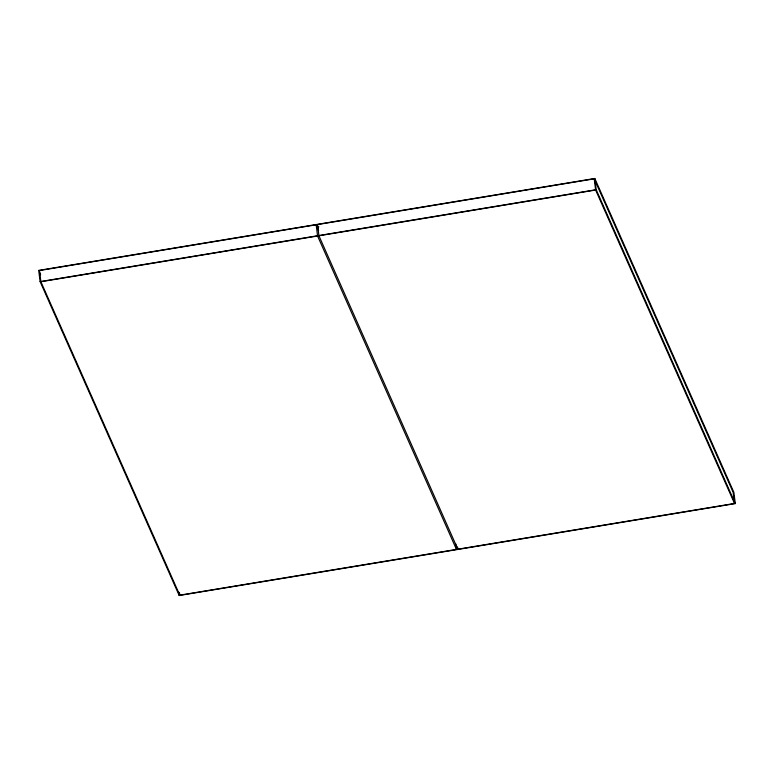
<?xml version="1.0" encoding="UTF-8"?>
<svg xmlns="http://www.w3.org/2000/svg" width="774" height="774" viewBox="0 0 774 774"><rect width="100%" height="100%" fill="white"/><g stroke="black" fill="none" stroke-linecap="round" stroke-linejoin="round"><path stroke-width="1.16" d="M318.211 229.907L318.472 229.22M317.746 227.159L318.869 226.898M38.7 270.407L594.8 178.484L733.897 492.39L735.3 503.593L179.2 595.516L40.103 281.61L38.7 270.407L40.654 274.828M317.534 224.576L318.936 235.78L457.831 549.201L734.516 503.468L733.113 492.264L594.219 178.833L39.484 270.532L40.887 281.736L179.781 595.167L456.466 549.424L455.77 543.822M40.103 281.61L596.203 189.688L735.3 503.593M40.887 281.736L317.572 236.002L456.466 549.424M318.936 235.78L595.622 190.036L734.516 503.468M318.617 230.313L316.169 224.799L317.572 236.002M594.8 178.484L596.203 189.688M594.219 178.833L595.622 190.036M457.55 546.966L457.831 549.201M179.5 592.923L179.781 595.167M178.784 592.149L179.2 595.516"/></g></svg>
